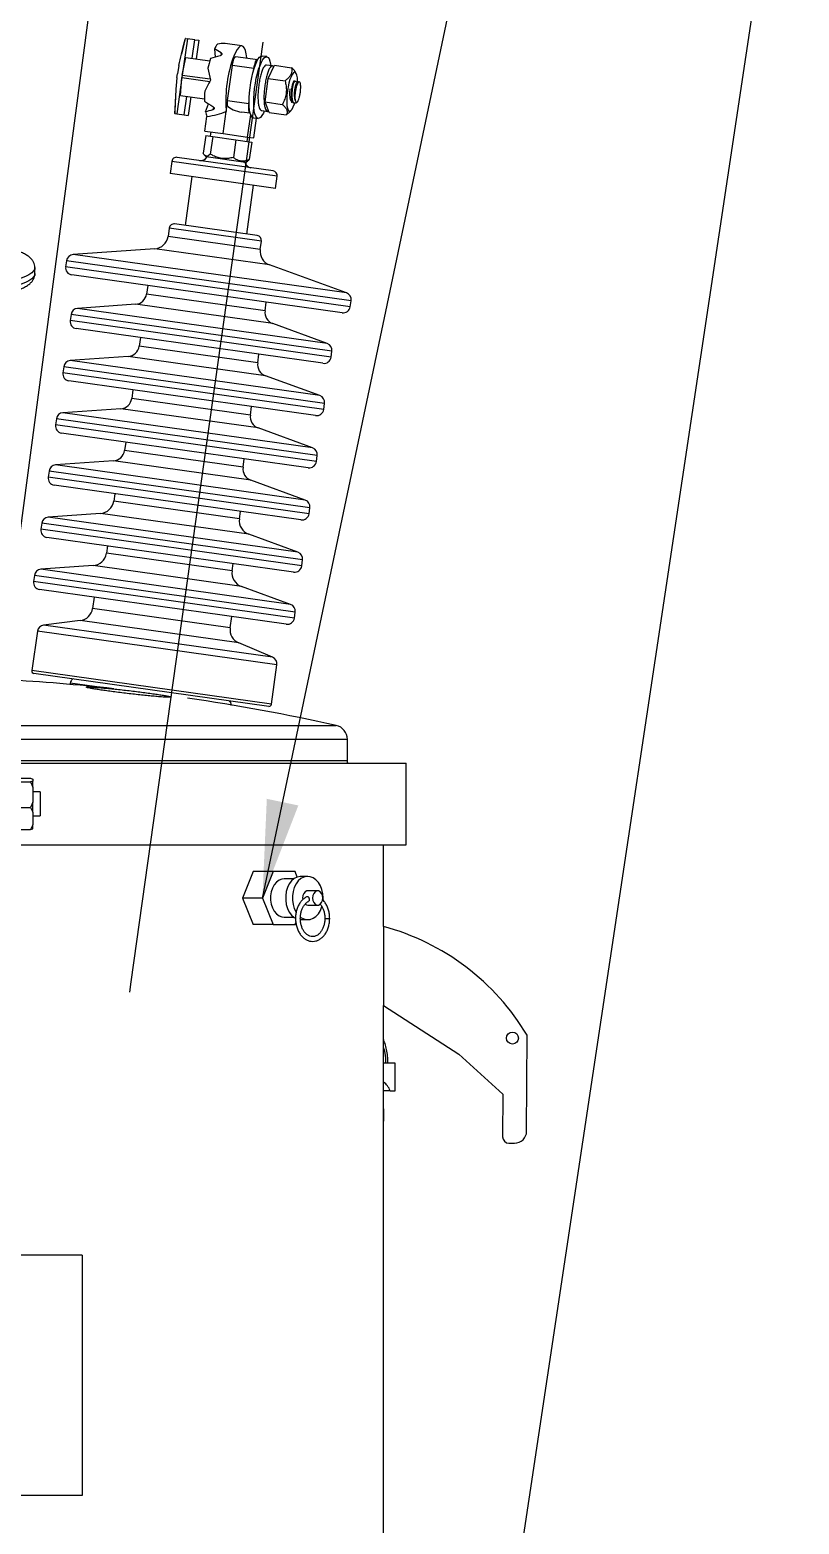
# Model space of a CAD drawing. Header units: millimetres. Extents: x 0 to 6631, y 0 to 4689.
# Drawn here: x 3607 to 3927, y 3313 to 3935 of the extents above; entities that cross this region are included whole.
import ezdxf

# ---------------------------------------------------------------- set-up
doc = ezdxf.new("R2010")
doc.units = ezdxf.units.MM
doc.header["$LTSCALE"] = 13
doc.linetypes.add('CENTERX2', pattern=[101.6, 63.5, -12.7, 12.7, -12.7])
for name, color, linetype in [('中心线', 1, 'CENTERX2'), ('几何体', 7, 'Continuous'), ('注释', 2, 'Continuous')]:
    doc.layers.add(name, color=color, linetype=linetype)
doc.styles.get("Standard").update_dxf_attribs({"font": 'gbenor.shx', "bigfont": 'gbcbig.shx'})
doc.dimstyles.new('SLDDIMSTYLE2', dxfattribs={"dimtxt": 0.18, "dimasz": 40.8, "dimexe": 0, "dimexo": 0.0625, "dimgap": 0, "dimtad": 0, "dimtih": 1, "dimtoh": 1, "dimdec": 0, "dimrnd": 1e-09, "dimzin": 0, "dimdsep": 46, "dimtxsty": 'Standard', "dimsah": 1, "dimcen": 0.09, "dimadec": 0, "dimazin": 0, "dimtfac": 40.8, "dimtdec": 0, "dimtofl": 0, "dimtmove": 0, "dimatfit": 3, "dimfxl": 1, "dimfrac": 2, "dimtolj": 1, "dimtzin": 0, "dimarcsym": 0})

msp = doc.modelspace()

# ---------------------------------------------------------------- linework, layer by layer
at = {"layer": '中心线'}
for p, q in [((3648.91, 3538.46), (3703.91, 3929.81)), ((3648.31, 3534.16), (3648.91, 3538.46))]:
    msp.add_line(p, q, dxfattribs=at)
at = {"layer": '几何体'}
for p, q in [((3671.33, 3931.32), (3669.81, 3924.76)), ((3672.3, 3931.18), (3670.17, 3916.05)), ((3671.5, 3931.29), (3671.33, 3931.32)), ((3671.5, 3931.29), (3672.3, 3931.18)), ((3675.38, 3930.75), (3672.3, 3931.18)), ((3674.29, 3923.02), (3675.38, 3930.75)), ((3675.38, 3930.75), (3677, 3930.52)), ((3677, 3930.52), (3675.92, 3922.79)), ((3683.51, 3927.01), (3683.86, 3923.55)), ((3694.95, 3928.2), (3687.99, 3929.18)), ((3670.17, 3916.05), (3671.66, 3923.39)), ((3671.66, 3923.39), (3681.61, 3921.99)), ((3686.43, 3924.42), (3686.35, 3925.27)), ((3692.53, 3923.81), (3701.42, 3922.56)), ((3701.42, 3922.56), (3701.64, 3922.53)), ((3705.34, 3923.71), (3703.42, 3923.98)), ((3667.93, 3915.1), (3667.57, 3911.59)), ((3670.02, 3915.02), (3667.9, 3899.89)), ((3667.93, 3915.1), (3668.14, 3916.55)), ((3668.76, 3920.02), (3668.14, 3916.55)), ((3669.44, 3907.55), (3670.02, 3915.02)), ((3670.17, 3916.05), (3670.02, 3915.02)), ((3670.02, 3915.02), (3681.62, 3913.39)), ((3670.17, 3916.05), (3681.77, 3914.42)), ((3688.98, 3905.5), (3691.01, 3919.98)), ((3699.9, 3918.73), (3691.01, 3919.98)), ((3699.77, 3917.83), (3699.9, 3918.73)), ((3704.71, 3904.84), (3705.86, 3914.66)), ((3707.67, 3919.88), (3705.18, 3920.23)), ((3705.86, 3914.66), (3708.61, 3920.1)), ((3705.86, 3914.66), (3712.96, 3913.66)), ((3708.61, 3920.1), (3715.71, 3919.1)), ((3717.61, 3916.75), (3717.34, 3917.23)), ((3717.21, 3913.53), (3716.94, 3913.57)), ((3667.28, 3906.75), (3666.94, 3900.02)), ((3669.44, 3907.55), (3679.38, 3906.15)), ((3670.98, 3899.45), (3672.07, 3907.18)), ((3673.69, 3906.95), (3672.61, 3899.23)), ((3679.83, 3900.8), (3681.11, 3904.04)), ((3683.03, 3901.7), (3683.35, 3902.49)), ((3688.49, 3900.92), (3688.83, 3903.34)), ((3688.98, 3905.5), (3697.86, 3904.25)), ((3697.86, 3904.25), (3697.99, 3905.15)), ((3704.71, 3904.84), (3711.82, 3903.84)), ((3706.32, 3900.46), (3704.71, 3904.84)), ((3716.62, 3904.38), (3716.9, 3904.34)), ((3667.1, 3900), (3666.94, 3900.02)), ((3667.1, 3900), (3667.9, 3899.89)), ((3667.9, 3899.89), (3670.98, 3899.45)), ((3670.98, 3899.45), (3672.61, 3899.23)), ((3679.59, 3892.74), (3680.45, 3898.85)), ((3687.19, 3891.67), (3688.49, 3900.92)), ((3698.27, 3900.15), (3694.99, 3900.61)), ((3697.36, 3890.24), (3698.67, 3899.55)), ((3698.27, 3900.15), (3698.49, 3900.12)), ((3699.8, 3898.23), (3701.72, 3897.96)), ((3699.94, 3889.88), (3701.09, 3898.05)), ((3703.26, 3901.24), (3705.75, 3900.89)), ((3706.32, 3900.46), (3713.42, 3899.46)), ((3714.75, 3900.58), (3715.44, 3901.27)), ((3679.91, 3890.85), (3678.88, 3883.53)), ((3679.59, 3892.74), (3687.19, 3891.67)), ((3679.91, 3890.85), (3682.87, 3890.43)), ((3682.06, 3892.39), (3681.81, 3890.58)), ((3682.87, 3890.43), (3681.84, 3883.11)), ((3682.87, 3890.43), (3692.47, 3889.08)), ((3687.19, 3891.67), (3697.36, 3890.24)), ((3697.22, 3888.42), (3697.47, 3890.23)), ((3697.36, 3890.24), (3699.94, 3889.88)), ((3692.47, 3889.08), (3691.45, 3881.76)), ((3692.47, 3889.08), (3699.11, 3888.15)), ((3699.11, 3888.15), (3698.08, 3880.83)), ((3665.8, 3880.07), (3665.09, 3875.03)), ((3709.71, 3873.9), (3665.8, 3880.07)), ((3708.01, 3876.16), (3668.05, 3881.77)), ((3679.42, 3882.72), (3680.15, 3881.93)), ((3696.42, 3879.64), (3680.15, 3881.93)), ((3696.42, 3879.64), (3697.34, 3880.2)), ((3709, 3868.86), (3665.09, 3875.03)), ((3674.2, 3873.75), (3671.34, 3853.42)), ((3709, 3868.86), (3709.71, 3873.9)), ((3697.03, 3849.81), (3699.88, 3870.14)), ((3664.71, 3852.33), (3664.22, 3848.83)), ((3703.1, 3846.94), (3664.71, 3852.33)), ((3701.4, 3849.19), (3666.97, 3854.03)), ((3702.61, 3843.44), (3664.22, 3848.83)), ((3702.61, 3843.44), (3703.1, 3846.94)), ((3658.71, 3843.7), (3624.69, 3841.32)), ((3738.54, 3825.32), (3624.69, 3841.32)), ((3706.49, 3836.98), (3658.71, 3843.7)), ((3608.8, 3833.38), (3608.8, 3835.87)), ((3621.94, 3838.75), (3621.58, 3836.24)), ((3740.12, 3819.58), (3621.58, 3836.24)), ((3740.48, 3822.09), (3621.94, 3838.75)), ((3738.54, 3825.32), (3706.49, 3836.98)), ((3736.74, 3817.04), (3624.13, 3832.86)), ((3655.74, 3828.42), (3655.24, 3824.86)), ((3704.63, 3817.91), (3655.24, 3824.86)), ((3704.63, 3817.91), (3705.13, 3821.48)), ((3740.12, 3819.58), (3740.48, 3822.09)), ((3623.82, 3816.32), (3623.47, 3813.82)), ((3732.48, 3801.05), (3623.82, 3816.32)), ((3650.65, 3820.57), (3626.58, 3818.89)), ((3730.54, 3804.28), (3626.58, 3818.89)), ((3707.87, 3812.53), (3650.65, 3820.57)), ((3732.13, 3798.54), (3623.47, 3813.82)), ((3728.75, 3796), (3626.02, 3810.44)), ((3730.54, 3804.28), (3707.87, 3812.53)), ((3652.69, 3806.69), (3652.19, 3803.12)), ((3701.58, 3796.18), (3652.19, 3803.12)), ((3647.6, 3798.84), (3623.52, 3797.16)), ((3727.49, 3782.55), (3623.52, 3797.16)), ((3704.81, 3790.8), (3647.6, 3798.84)), ((3701.58, 3796.18), (3702.08, 3799.75)), ((3732.13, 3798.54), (3732.48, 3801.05)), ((3620.77, 3794.59), (3620.42, 3792.08)), ((3729.08, 3776.81), (3620.42, 3792.08)), ((3729.43, 3779.32), (3620.77, 3794.59)), ((3727.49, 3782.55), (3704.81, 3790.8)), ((3725.7, 3774.26), (3622.96, 3788.7)), ((3649.63, 3784.95), (3649.13, 3781.39)), ((3698.52, 3774.45), (3649.13, 3781.39)), ((3698.52, 3774.45), (3699.03, 3778.01)), ((3729.08, 3776.81), (3729.43, 3779.32)), ((3617.71, 3772.86), (3617.36, 3770.35)), ((3726.37, 3757.59), (3617.71, 3772.86)), ((3644.54, 3777.11), (3620.47, 3775.43)), ((3724.43, 3760.82), (3620.47, 3775.43)), ((3701.76, 3769.07), (3644.54, 3777.11)), ((3726.02, 3755.08), (3617.36, 3770.35)), ((3722.64, 3752.53), (3619.91, 3766.97)), ((3724.43, 3760.82), (3701.76, 3769.07)), ((3646.58, 3763.22), (3646.08, 3759.66)), ((3695.47, 3752.72), (3646.08, 3759.66)), ((3641.49, 3755.38), (3617.41, 3753.69)), ((3721.38, 3739.08), (3617.41, 3753.69)), ((3698.7, 3747.34), (3641.49, 3755.38)), ((3695.47, 3752.72), (3695.97, 3756.28)), ((3726.02, 3755.08), (3726.37, 3757.59)), ((3614.66, 3751.13), (3614.31, 3748.62)), ((3722.97, 3733.35), (3614.31, 3748.62)), ((3723.32, 3735.85), (3614.66, 3751.13)), ((3721.38, 3739.08), (3698.7, 3747.34)), ((3719.59, 3730.8), (3616.85, 3745.24)), ((3642.04, 3741.7), (3641.61, 3738.62)), ((3693.97, 3731.26), (3641.61, 3738.62)), ((3693.97, 3731.26), (3694.4, 3734.34)), ((3722.97, 3733.35), (3723.32, 3735.85)), ((3611.6, 3729.39), (3611.25, 3726.89)), ((3720.27, 3714.12), (3611.6, 3729.39)), ((3636.1, 3733.48), (3614.36, 3731.96)), ((3718.33, 3717.35), (3614.36, 3731.96)), ((3697.85, 3724.8), (3636.1, 3733.48)), ((3719.91, 3711.61), (3611.25, 3726.89)), ((3716.53, 3709.07), (3613.8, 3723.51)), ((3718.33, 3717.35), (3697.85, 3724.8)), ((3638.99, 3719.97), (3638.56, 3716.89)), ((3690.91, 3709.53), (3638.56, 3716.89)), ((3633.05, 3711.75), (3611.31, 3710.23)), ((3715.27, 3695.62), (3611.31, 3710.23)), ((3694.79, 3703.07), (3633.05, 3711.75)), ((3690.91, 3709.53), (3691.34, 3712.61)), ((3719.91, 3711.61), (3720.27, 3714.12)), ((3608.55, 3707.66), (3608.2, 3705.15)), ((3716.86, 3689.88), (3608.2, 3705.15)), ((3717.21, 3692.39), (3608.55, 3707.66)), ((3715.27, 3695.62), (3694.79, 3703.07)), ((3713.48, 3687.34), (3610.75, 3701.77)), ((3633.47, 3698.58), (3632.82, 3693.96)), ((3690.11, 3685.9), (3632.82, 3693.96)), ((3690.11, 3685.9), (3690.76, 3690.53)), ((3716.86, 3689.88), (3717.21, 3692.39)), ((3609.82, 3684.43), (3607.51, 3668.02)), ((3709.59, 3670.41), (3609.82, 3684.43)), ((3627.62, 3688.85), (3612.42, 3686.98)), ((3707.8, 3673.58), (3612.42, 3686.98)), ((3693.7, 3679.56), (3627.62, 3688.85)), ((3707.8, 3673.58), (3693.7, 3679.56)), ((3707.28, 3654), (3607.51, 3668.02)), ((3706.16, 3653.15), (3608.36, 3666.89)), ((3707.28, 3654), (3709.59, 3670.41)), ((3623.5, 3662.87), (3623.4, 3662.13)), ((3636.67, 3661.02), (3623.5, 3662.87)), ((3489.52, 3645.23), (3734.24, 3645.23)), ((3738.95, 3639.37), (3490.88, 3639.37)), ((3738.95, 3630.53), (3738.95, 3639.37)), ((3492.36, 3630.53), (3738.95, 3630.53)), ((3598.95, 3629.53), (3763.45, 3629.53)), ((3763.45, 3595.53), (3763.45, 3629.53)), ((3600.95, 3623.2), (3606.95, 3623.2)), ((3600.95, 3621.68), (3606.95, 3621.68)), ((3606.95, 3623.2), (3607.95, 3622.88)), ((3607.95, 3622), (3606.95, 3621.68)), ((3606.95, 3621.68), (3607.95, 3619.44)), ((3607.95, 3622.88), (3607.95, 3622)), ((3607.95, 3619.44), (3607.95, 3622)), ((3607.95, 3619.44), (3607.95, 3613.25)), ((3610.95, 3617.53), (3607.95, 3617.53)), ((3610.95, 3617.53), (3610.95, 3607.53)), ((3600.95, 3611.01), (3606.95, 3611.01)), ((3607.95, 3613.25), (3606.95, 3611.01)), ((3606.95, 3611.01), (3607.95, 3609.09)), ((3607.95, 3609.09), (3607.95, 3613.25)), ((3607.95, 3603.77), (3606.95, 3601.85)), ((3607.95, 3609.09), (3607.95, 3603.77)), ((3607.95, 3607.53), (3610.95, 3607.53)), ((3607.95, 3602.17), (3607.95, 3603.77)), ((3600.95, 3601.85), (3606.95, 3601.85)), ((3606.95, 3601.85), (3607.95, 3602.17)), ((3598.95, 3595.53), (3763.45, 3595.53)), ((3753.95, 3561.46), (3753.95, 3595.53)), ((3699.73, 3584.33), (3695.2, 3573.33)), ((3708.07, 3584.33), (3699.73, 3584.33)), ((3708.07, 3584.33), (3703.54, 3573.33)), ((3717.12, 3584.33), (3708.07, 3584.33)), ((3718.06, 3582.06), (3717.12, 3584.33)), ((3716.66, 3581.33), (3712.6, 3581.33)), ((3722.41, 3582.33), (3719.6, 3582.33)), ((3703.54, 3573.33), (3695.2, 3573.33)), ((3695.2, 3573.33), (3699.73, 3562.33)), ((3703.54, 3573.33), (3708.07, 3562.33)), ((3726.54, 3576.33), (3722.41, 3576.33)), ((3728.79, 3572.42), (3728.83, 3573.33)), ((3722.41, 3570.33), (3726.54, 3570.33)), ((3708.07, 3562.33), (3699.73, 3562.33)), ((3708.07, 3562.33), (3717.12, 3562.33)), ((3712.6, 3565.33), (3716.66, 3565.33)), ((3717.12, 3562.33), (3717.46, 3563.14)), ((3719.6, 3564.33), (3722.41, 3564.33)), ((3729.55, 3564.83), (3731.25, 3564.83)), ((3731.25, 3564.83), (3731.55, 3564.83)), ((3753.95, 3561.46), (3753.95, 3528.51)), ((3753.95, 2610.03), (3753.95, 3528.51)), ((3753.95, 3528.51), (3785.38, 3508.36)), ((3813.57, 3476.2), (3813.75, 3516.2)), ((3758.87, 3504.53), (3753.95, 3504.53)), ((3758.87, 3493.03), (3758.87, 3504.53)), ((3785.38, 3508.36), (3803.64, 3491.66)), ((3756.68, 3493.03), (3753.95, 3493.03)), ((3756.68, 3493.03), (3758.87, 3493.03)), ((3803.64, 3491.66), (3803.56, 3473.9)), ((3753.96, 3485.2), (3753.95, 3485.24)), ((3753.96, 3480.9), (3753.96, 3485.2)), ((3753.96, 3485.2), (3754.11, 3485.2)), ((3754.11, 3480.9), (3754.11, 3485.2)), ((3753.95, 3480.77), (3753.96, 3480.9)), ((3754.11, 3480.9), (3753.96, 3480.9)), ((3806.21, 3471.23), (3808.55, 3471.22)), ((3628.4, 3424.53), (3598.45, 3424.53)), ((3628.4, 3424.53), (3628.4, 3324.53)), ((3628.4, 3324.53), (3598.45, 3324.53))]:
    msp.add_line(p, q, dxfattribs=at)
at = {"layer": '几何体', "flags": 128}
for points in [[(3697.03, 3923.17), (3696.79, 3924.85), (3696.46, 3926.23), (3696.03, 3927.26), (3695.53, 3927.92), (3694.95, 3928.2), (3694.32, 3928.09), (3693.65, 3927.59), (3692.95, 3926.72), (3692.26, 3925.49), (3691.57, 3923.94)], [(3691.01, 3919.98), (3691.14, 3920.75), (3691.3, 3921.49), (3691.48, 3922.16), (3691.69, 3922.74), (3691.9, 3923.21), (3692.12, 3923.56), (3692.33, 3923.76), (3692.53, 3923.81)], [(3699.8, 3898.23), (3699.73, 3898.25), (3699.24, 3898.54), (3698.82, 3899.18), (3698.48, 3900.15), (3698.22, 3901.41), (3698.06, 3902.94), (3697.99, 3904.69), (3698.02, 3906.62), (3698.15, 3908.67), (3698.37, 3910.78), (3698.68, 3912.9), (3699.07, 3914.98), (3699.53, 3916.95), (3700.05, 3918.76), (3700.61, 3920.36), (3701.19, 3921.71), (3701.79, 3922.77), (3702.38, 3923.51), (3702.95, 3923.91), (3703.42, 3923.98)], [(3701.42, 3922.56), (3701.22, 3922.51), (3701.01, 3922.31), (3700.79, 3921.97), (3700.57, 3921.49), (3700.37, 3920.91), (3700.18, 3920.24), (3700.02, 3919.5), (3699.9, 3918.73)], [(3704.33, 3901.09), (3703.94, 3900.23), (3703.34, 3899.17), (3702.75, 3898.43), (3702.18, 3898.03), (3701.65, 3897.98), (3701.16, 3898.27), (3700.74, 3898.91), (3700.4, 3899.88), (3700.14, 3901.14), (3699.98, 3902.67), (3699.91, 3904.42), (3699.94, 3906.35), (3700.07, 3908.4), (3700.29, 3910.51), (3700.6, 3912.63), (3700.99, 3914.71), (3701.45, 3916.68), (3701.97, 3918.49), (3702.53, 3920.09), (3703.11, 3921.44), (3703.71, 3922.5), (3704.3, 3923.24), (3704.87, 3923.64), (3705.41, 3923.7)], [(3705.41, 3923.7), (3705.89, 3923.4), (3706.31, 3922.76), (3706.65, 3921.79), (3706.91, 3920.53), (3706.99, 3919.98)], [(3718.2, 3913.06), (3718.19, 3913.6), (3718.1, 3914.91), (3717.91, 3915.96), (3717.63, 3916.72), (3717.27, 3917.14), (3716.86, 3917.22), (3716.41, 3916.93), (3715.93, 3916.3), (3715.46, 3915.36), (3715, 3914.15), (3714.59, 3912.71), (3714.23, 3911.12), (3713.95, 3909.43), (3713.75, 3907.74), (3713.65, 3906.1), (3713.64, 3904.59), (3713.74, 3903.28), (3713.93, 3902.22), (3714.21, 3901.47), (3714.56, 3901.05), (3714.97, 3900.97), (3715.43, 3901.26), (3715.9, 3901.88), (3716.38, 3902.83), (3716.83, 3904.04), (3716.95, 3904.41)], [(3719.48, 3911.43), (3719.45, 3911.83), (3719.41, 3912.19), (3719.35, 3912.5), (3719.28, 3912.77), (3719.19, 3912.99), (3719.09, 3913.15), (3718.98, 3913.25), (3718.86, 3913.3)], [(3697.86, 3904.25), (3697.77, 3903.47), (3697.72, 3902.72), (3697.71, 3902.02), (3697.75, 3901.41), (3697.83, 3900.89), (3697.94, 3900.5), (3698.09, 3900.25), (3698.27, 3900.15)], [(3608.8, 3835.84), (3608.69, 3835.25), (3608.24, 3834.46), (3607.45, 3833.68), (3606.31, 3832.91), (3604.83, 3832.15), (3603.03, 3831.42), (3600.91, 3830.71), (3598.48, 3830.04), (3595.76, 3829.4), (3592.77, 3828.79), (3589.52, 3828.23), (3586.03, 3827.71), (3582.33, 3827.25), (3578.43, 3826.83), (3574.36, 3826.46), (3570.13, 3826.15), (3565.79, 3825.9), (3561.34, 3825.7), (3556.82, 3825.57), (3552.26, 3825.49), (3547.67, 3825.48), (3543.09, 3825.53), (3538.55, 3825.64)], [(3608.8, 3833.38), (3608.69, 3832.76), (3608.24, 3831.97), (3607.45, 3831.18), (3606.31, 3830.41), (3604.83, 3829.66), (3603.03, 3828.93), (3600.91, 3828.22), (3598.48, 3827.54), (3595.76, 3826.9), (3592.77, 3826.3), (3589.52, 3825.74), (3586.03, 3825.22), (3582.33, 3824.75), (3578.43, 3824.33), (3574.36, 3823.97), (3570.13, 3823.66), (3565.79, 3823.41), (3561.34, 3823.21), (3556.82, 3823.08), (3552.26, 3823), (3547.67, 3822.99), (3543.09, 3823.03), (3538.55, 3823.14)], [(3739.12, 3629.53), (3739, 3629.94), (3738.95, 3630.53)], [(3712.6, 3581.33), (3711.67, 3581.22), (3710.48, 3580.76), (3709.39, 3579.95), (3708.45, 3578.83), (3707.71, 3577.45), (3707.19, 3575.88), (3706.92, 3574.19), (3706.92, 3572.46), (3707.19, 3570.77), (3707.71, 3569.2), (3708.45, 3567.82), (3709.39, 3566.7), (3710.48, 3565.89), (3711.67, 3565.43), (3712.6, 3565.33)], [(3719.6, 3582.33), (3719.28, 3582.31), (3718, 3582.04), (3716.78, 3581.41), (3715.68, 3580.44), (3714.73, 3579.19), (3713.99, 3577.69), (3713.48, 3576.02), (3713.22, 3574.24), (3713.22, 3572.41), (3713.48, 3570.63), (3713.99, 3568.96), (3714.73, 3567.46), (3715.68, 3566.21), (3716.78, 3565.24), (3717.35, 3564.9)], [(3728.83, 3573.33), (3728.7, 3575.14), (3728.31, 3576.87), (3727.68, 3578.47), (3726.83, 3579.85), (3725.8, 3580.96), (3724.64, 3581.76), (3723.38, 3582.22), (3722.08, 3582.31), (3720.8, 3582.04), (3719.58, 3581.41), (3718.48, 3580.44), (3717.54, 3579.19), (3716.8, 3577.69), (3716.28, 3576.02), (3716.02, 3574.24), (3716.02, 3572.41), (3716.28, 3570.63), (3716.8, 3568.96), (3717.54, 3567.46), (3717.55, 3567.45)], [(3722.41, 3576.33), (3722.04, 3576.28), (3721.34, 3575.92), (3720.77, 3575.25), (3720.4, 3574.35), (3720.27, 3573.33), (3720.32, 3572.65)], [(3728.68, 3573.33), (3728.55, 3574.35), (3728.18, 3575.25), (3727.61, 3575.92), (3726.91, 3576.28), (3726.16, 3576.28), (3725.47, 3575.92), (3724.9, 3575.25), (3724.53, 3574.35), (3724.4, 3573.33), (3724.53, 3572.3), (3724.9, 3571.4), (3725.47, 3570.73), (3726.16, 3570.37), (3726.91, 3570.37), (3727.61, 3570.73), (3728.18, 3571.4), (3728.55, 3572.3), (3728.68, 3573.33)], [(3719.32, 3565.44), (3719.58, 3565.24), (3720.8, 3564.61), (3722.08, 3564.34), (3723.38, 3564.43), (3724.64, 3564.89), (3725.8, 3565.69), (3726.83, 3566.8), (3727.68, 3568.18), (3728.3, 3569.75)]]:
    msp.add_lwpolyline(points, dxfattribs=at)
at = {"layer": '几何体'}
msp.add_circle((3807.67, 3515.01), 2.5, dxfattribs=at)
for centre, radius, start, end in [((3690.29, 3923.7), 7.54, 136.6303, 153.94862), ((3728.32, 3908.58), 48.6, 162.78957, 167.76722), ((3742.74, 3905.32), 54.45, 160.00832, 183.99168), ((3727.98, 3906.17), 48.6, 176.23278, 181.21043), ((3703.12, 3903.44), 14.29, 171.73793, 180.42616), ((3687.89, 3902.3), 8.2, 190.51273, 204.87483), ((3711.81, 3903.86), 23.5, 185.66763, 187.17574), ((3667.77, 3879.8), 2, 82, 172), ((3677.78, 3883.43), 2.99, 262, 329.31104), ((3699.11, 3880.43), 2.99, 194.68896, 262), ((3707.73, 3874.18), 2, 352, 82), ((3666.69, 3852.05), 2, 82, 172), ((3658.3, 3849.67), 5.99, 274, 352), ((3701.13, 3847.21), 2, 352, 82), ((3624.9, 3838.33), 2.99, 94, 172), ((3708.54, 3842.61), 5.99, 172, 250), ((3624.55, 3835.83), 2.99, 172, 262), ((3650.3, 3825.55), 4.99, 274, 352), ((3737.51, 3822.51), 2.99, 352, 70), ((3626.79, 3815.91), 2.99, 94, 172), ((3709.57, 3817.22), 4.99, 172, 250), ((3737.16, 3820), 2.99, 262, 352), ((3626.43, 3813.4), 2.99, 172, 262), ((3647.25, 3803.82), 4.99, 274, 352), ((3729.52, 3801.47), 2.99, 352, 70), ((3623.73, 3794.17), 2.99, 94, 172), ((3706.52, 3795.49), 4.99, 172, 250), ((3729.17, 3798.96), 2.99, 262, 352), ((3623.38, 3791.67), 2.99, 172, 262), ((3644.19, 3782.09), 4.99, 274, 352), ((3726.47, 3779.74), 2.99, 352, 70), ((3620.68, 3772.44), 2.99, 94, 172), ((3703.46, 3773.76), 4.99, 172, 250), ((3726.11, 3777.23), 2.99, 262, 352), ((3620.32, 3769.93), 2.99, 172, 262), ((3641.14, 3760.35), 4.99, 274, 352), ((3723.41, 3758), 2.99, 352, 70), ((3617.62, 3750.71), 2.99, 94, 172), ((3700.41, 3752.02), 4.99, 172, 250), ((3723.06, 3755.5), 2.99, 262, 352), ((3617.27, 3748.2), 2.99, 172, 262), ((3635.68, 3739.45), 5.99, 274, 352), ((3720.36, 3736.27), 2.99, 352, 70), ((3614.57, 3728.98), 2.99, 94, 172), ((3699.89, 3730.43), 5.99, 172, 250), ((3720, 3733.76), 2.99, 262, 352), ((3614.22, 3726.47), 2.99, 172, 262), ((3632.63, 3717.72), 5.99, 274, 352), ((3717.3, 3714.54), 2.99, 352, 70), ((3611.51, 3707.24), 2.99, 94, 172), ((3696.84, 3708.7), 5.99, 172, 250), ((3716.95, 3712.03), 2.99, 262, 352), ((3611.16, 3704.74), 2.99, 172, 262), ((3626.89, 3694.79), 5.99, 277, 352), ((3714.25, 3692.81), 2.99, 352, 70), ((3612.78, 3684.01), 2.99, 97, 172), ((3696.04, 3685.07), 5.99, 172, 247), ((3713.9, 3690.3), 2.99, 262, 352), ((3706.63, 3670.82), 2.99, 352, 67), ((3608.5, 3667.88), 0.998, 172, 262), ((3548.95, 2809.53), 856, 83.78638, 86.80702), ((3548.95, 2809.53), 856, 77.49818, 81.71057), ((3706.3, 3654.14), 0.998, 262, 352), ((3732.95, 3639.37), 6, 0, 77.49818), ((3722.45, 3572.07), 1.74, 229.68341, 268.56982), ((3727.9, 3464.92), 100, 30.85373, 74.90236), ((3750.31, 3491.14), 6.65, 16.48289, 56.81311), ((3753.61, 3485.2), 0.5, 0, 47.37101), ((3806.22, 3473.89), 2.66, 179.74794, 269.74794), ((3808.57, 3476.22), 5, 269.74794, 359.74794)]:
    msp.add_arc(centre, radius, start, end, dxfattribs=at)
for centre, major_axis, ratio, start_param, end_param in [((3688.64, 3912.93), (20.62, -17.3), 0.317882, 1.939112, 2.074109), ((3685.76, 3913.33), (2.23, 15.84), 0.647644, 0, 0.304693), ((3688.64, 3912.93), (29.79, 7.91), 0.373634, 1.564137, 1.699135), ((3685.76, 3913.33), (-4.5, 16.73), 0.207779, 1.17789, 1.482583), ((3685.76, 3913.33), (8.94, 14.84), 0.207779, 1.65901, 1.963703), ((3688.64, 3912.93), (26.46, -15.81), 0.373634, 4.58405, 4.719048), ((3688.64, 3912.93), (24.59, 10.94), 0.317882, 4.209076, 4.344073), ((3695.54, 3904.57), (7.62, -1.07), 0.519905, 3.711747, 4.712389), ((3674.95, 3914.85), (22.76, -3.2), 0.696191, 5.0527, 5.443317)]:
    msp.add_ellipse(centre, major_axis=major_axis, ratio=ratio, start_param=start_param, end_param=end_param, dxfattribs=at)
for points, knots in [([(3668.76, 3920.02), (3669.1, 3921.61), (3669.8, 3924.78), (3670.7, 3928.56), (3671.32, 3930.68), (3671.5, 3931.29)], [0, 0, 0, 0, 0.415167, 0.831259, 1, 1, 1, 1]), ([(3686.35, 3925.27), (3686.42, 3925.22), (3686.55, 3925.11), (3686.63, 3924.89), (3686.6, 3924.65), (3686.46, 3924.43), (3686.22, 3924.23), (3686, 3924.15), (3685.89, 3924.11)], [0, 0, 0, 0, 0.163826, 0.327654, 0.491393, 0.654851, 0.818278, 1, 1, 1, 1]), ([(3705.17, 3920.16), (3705.05, 3920.18), (3704.76, 3920.23), (3704.22, 3919.61), (3703.6, 3918.41), (3702.99, 3916.69), (3702.46, 3914.59), (3702.05, 3912.24), (3701.76, 3909.79), (3701.65, 3907.4), (3701.7, 3905.22), (3701.93, 3903.41), (3702.33, 3902.09), (3702.79, 3901.36), (3703.14, 3901.33), (3703.27, 3901.32)], [0, 0, 0, 0, 0.052587, 0.133798, 0.216364, 0.297575, 0.378786, 0.461352, 0.542562, 0.623773, 0.706339, 0.78755, 0.868761, 0.951326, 1, 1, 1, 1]), ([(3708.22, 3919.33), (3708.1, 3919.52), (3707.85, 3919.96), (3707.32, 3919.89), (3706.72, 3919.28), (3706.09, 3918.06), (3705.49, 3916.34), (3704.96, 3914.24), (3704.54, 3911.89), (3704.26, 3909.43), (3704.14, 3907.05), (3704.2, 3904.87), (3704.43, 3903.06), (3704.82, 3901.72), (3705.37, 3900.99), (3705.82, 3900.76), (3706.09, 3900.95), (3706.13, 3900.98)], [0, 0, 0, 0, 0.058966, 0.130114, 0.201263, 0.273599, 0.344748, 0.415897, 0.488233, 0.559382, 0.63053, 0.702866, 0.774015, 0.845164, 0.9175, 0.988649, 1, 1, 1, 1]), ([(3715.71, 3919.1), (3715.75, 3918.84), (3715.85, 3918.19), (3715.77, 3917.11), (3715.3, 3915.95), (3714.44, 3914.88), (3713.6, 3914.14), (3713.07, 3913.75), (3712.96, 3913.66)], [0, 0, 0, 0, 0.1368275, 0.3427285, 0.5551969, 0.7474242, 0.9446613, 1, 1, 1, 1]), ([(3717.32, 3917.22), (3717.29, 3917.29), (3717.12, 3917.7), (3716.52, 3918.34), (3715.93, 3918.9), (3715.71, 3919.1)], [0, 0, 0, 0, 0.120549, 0.672649, 1, 1, 1, 1]), ([(3667.57, 3911.59), (3667.47, 3909.97), (3667.27, 3906.73), (3667.09, 3902.84), (3667.1, 3900.64), (3667.1, 3900)], [0, 0, 0, 0, 0.4151672, 0.8312595, 1, 1, 1, 1]), ([(3712.96, 3913.66), (3713.13, 3912.95), (3713.46, 3911.52), (3713.56, 3909.31), (3713.22, 3907.1), (3712.57, 3905.29), (3712.02, 3904.23), (3711.82, 3903.84)], [0, 0, 0, 0, 0.213245, 0.431498, 0.645486, 0.868042, 1, 1, 1, 1]), ([(3715.54, 3905.22), (3715.44, 3905.39), (3715.29, 3905.66), (3715.09, 3906.47), (3714.97, 3907.6), (3714.98, 3909.1), (3715.1, 3909.99), (3715.15, 3910.37)], [0, 0, 0, 0, 0.191409, 0.303917, 0.558901, 0.812158, 1, 1, 1, 1]), ([(3716.62, 3904.38), (3716.45, 3904.47), (3716.1, 3904.66), (3715.76, 3905.77), (3715.6, 3907.32), (3715.65, 3909.13), (3715.87, 3910.92), (3716.2, 3912.4), (3716.6, 3913.41), (3716.82, 3913.52), (3716.94, 3913.57)], [0, 0, 0, 0, 0.125194, 0.249691, 0.375269, 0.5, 0.624731, 0.750309, 0.874806, 1, 1, 1, 1]), ([(3717.16, 3904.45), (3717.07, 3904.4), (3716.78, 3904.23), (3716.38, 3904.68), (3716.04, 3905.72), (3715.88, 3907.29), (3715.93, 3909.09), (3716.14, 3910.87), (3716.48, 3912.38), (3716.86, 3913.3), (3717.14, 3913.66), (3717.23, 3913.51), (3717.24, 3913.49)], [0, 0, 0, 0, 0.051207, 0.168524, 0.285188, 0.402866, 0.519749, 0.636632, 0.75431, 0.870974, 0.988291, 1, 1, 1, 1]), ([(3716.84, 3913.56), (3716.71, 3913.5), (3716.56, 3913.43), (3716.41, 3913.37), (3716.4, 3913.36)], [0, 0, 0, 0, 0.932285, 1, 1, 1, 1]), ([(3717.19, 3905.53), (3717.15, 3905.68), (3717.01, 3906.18), (3716.89, 3907.34), (3716.91, 3908.95), (3717.1, 3910.56), (3717.38, 3911.88), (3717.7, 3912.73), (3717.86, 3912.82), (3717.94, 3912.86)], [0, 0, 0, 0, 0.071759, 0.234391, 0.395923, 0.557454, 0.720086, 0.881314, 1, 1, 1, 1]), ([(3718.86, 3913.3), (3718.73, 3913.25), (3718.46, 3913.14), (3718.03, 3912.37), (3717.63, 3911.23), (3717.31, 3909.84), (3717.11, 3908.36), (3717.03, 3906.98), (3717.08, 3906.05), (3717.16, 3905.65), (3717.19, 3905.53)], [0, 0, 0, 0, 0.138629, 0.277262, 0.415489, 0.550448, 0.684398, 0.815699, 0.945367, 1, 1, 1, 1]), ([(3717.19, 3905.53), (3717.25, 3905.27), (3717.37, 3904.76), (3717.69, 3904.53), (3718.06, 3904.74), (3718.47, 3905.41), (3718.85, 3906.47), (3719.18, 3907.82), (3719.41, 3909.3), (3719.5, 3910.55), (3719.49, 3911.2), (3719.48, 3911.43)], [0, 0, 0, 0, 0.11326, 0.226515, 0.340225, 0.456377, 0.573307, 0.692355, 0.81251, 0.934453, 1, 1, 1, 1]), ([(3718.01, 3912.95), (3717.89, 3913.04), (3717.63, 3913.23), (3717.38, 3913.42), (3717.25, 3913.52)], [0, 0, 0, 0, 0.478737, 1, 1, 1, 1]), ([(3718.77, 3913.29), (3718.63, 3913.23), (3718.35, 3913.1), (3718.08, 3912.98), (3717.94, 3912.92)], [0, 0, 0, 0, 0.5000074, 1, 1, 1, 1]), ([(3682.91, 3902.94), (3683, 3902.87), (3683.18, 3902.75), (3683.36, 3902.5), (3683.45, 3902.25), (3683.42, 3902.01), (3683.29, 3901.81), (3683.12, 3901.73), (3683.03, 3901.7)], [0, 0, 0, 0, 0.163826, 0.327654, 0.491393, 0.654851, 0.818278, 1, 1, 1, 1]), ([(3711.82, 3903.84), (3712.17, 3903.5), (3712.89, 3902.83), (3713.6, 3901.81), (3713.88, 3900.84), (3713.75, 3900.06), (3713.51, 3899.63), (3713.42, 3899.46)], [0, 0, 0, 0, 0.213245, 0.431498, 0.645486, 0.868042, 1, 1, 1, 1]), ([(3715.49, 3904.74), (3715.56, 3904.76), (3715.7, 3904.82), (3715.85, 3904.87), (3715.92, 3904.9)], [0, 0, 0, 0, 0.459257, 1, 1, 1, 1]), ([(3715.54, 3905.22), (3715.65, 3905.13), (3715.88, 3904.94), (3716.1, 3904.76), (3716.21, 3904.66)], [0, 0, 0, 0, 0.499999, 1, 1, 1, 1]), ([(3717.15, 3904.37), (3717.3, 3904.43), (3717.53, 3904.52), (3717.76, 3904.6), (3717.84, 3904.63)], [0, 0, 0, 0, 0.668501, 1, 1, 1, 1]), ([(3713.42, 3899.46), (3713.54, 3899.55), (3714.03, 3899.91), (3714.44, 3900.31), (3714.76, 3900.61)], [0, 0, 0, 0, 0.237442, 1, 1, 1, 1]), ([(3681.84, 3883.11), (3681.6, 3882.89), (3681.12, 3882.43), (3680.42, 3882.16), (3679.76, 3882.34), (3679.26, 3882.87), (3678.98, 3883.35), (3678.88, 3883.53)], [0, 0, 0, 0, 0.213245, 0.431498, 0.645486, 0.868042, 1, 1, 1, 1]), ([(3691.45, 3881.76), (3690.75, 3881.6), (3689.35, 3881.28), (3687.18, 3881.21), (3685.02, 3881.6), (3683.26, 3882.31), (3682.23, 3882.89), (3681.84, 3883.11)], [0, 0, 0, 0, 0.213245, 0.431498, 0.645486, 0.868042, 1, 1, 1, 1]), ([(3698.08, 3880.83), (3697.77, 3880.7), (3696.98, 3880.39), (3695.68, 3880.12), (3694.27, 3880.21), (3692.95, 3880.7), (3692.04, 3881.28), (3691.55, 3881.67), (3691.45, 3881.76)], [0, 0, 0, 0, 0.136827, 0.342729, 0.555197, 0.747424, 0.944661, 1, 1, 1, 1]), ([(3697.32, 3880.23), (3697.42, 3880.29), (3697.68, 3880.41), (3697.94, 3880.68), (3698.08, 3880.83)], [0, 0, 0, 0, 0.427366, 1, 1, 1, 1]), ([(3608.79, 3835.8), (3608.8, 3835.81), (3608.85, 3836.22), (3608.68, 3837.05), (3608.27, 3838.16), (3607.61, 3839.15), (3606.73, 3840.06), (3605.56, 3840.94), (3604.03, 3841.81), (3602.14, 3842.64), (3599.93, 3843.42), (3598.04, 3843.99), (3596.81, 3844.29), (3596.47, 3844.37)], [0, 0, 0, 0, 0.0016029, 0.0803592, 0.1582517, 0.2396653, 0.3304964, 0.4371265, 0.5623997, 0.6964794, 0.8267997, 0.9534528, 1, 1, 1, 1]), ([(3538.98, 3820.66), (3539.72, 3820.64), (3541.87, 3820.58), (3545.46, 3820.52), (3549.73, 3820.5), (3554.01, 3820.54), (3558.26, 3820.63), (3562.45, 3820.78), (3566.58, 3820.98), (3570.61, 3821.24), (3574.53, 3821.55), (3578.31, 3821.9), (3581.94, 3822.31), (3585.39, 3822.76), (3588.65, 3823.26), (3591.72, 3823.81), (3594.56, 3824.4), (3597.18, 3825.03), (3599.56, 3825.71), (3601.71, 3826.45), (3603.63, 3827.25), (3605.27, 3828.12), (3606.57, 3829.05), (3607.55, 3830.02), (3608.24, 3831.05), (3608.7, 3832.14), (3608.76, 3832.93), (3608.79, 3833.31)], [0, 0, 0, 0, 0.022247, 0.064544, 0.10684, 0.149135, 0.191433, 0.233739, 0.27606, 0.318403, 0.360776, 0.403191, 0.445662, 0.488205, 0.530845, 0.573616, 0.616568, 0.659772, 0.703344, 0.747463, 0.792423, 0.838682, 0.881396, 0.91655, 0.946677, 0.974159, 1, 1, 1, 1]), ([(3624.66, 3664.6), (3624.51, 3664.5), (3624.2, 3664.29), (3623.73, 3663.73), (3623.59, 3663.21), (3623.5, 3662.87)], [0, 0, 0, 0, 0.2495043, 0.5172089, 1, 1, 1, 1]), ([(3662.16, 3657.04), (3662.72, 3657), (3663.82, 3656.93), (3664.92, 3656.9), (3665.56, 3656.94), (3665.7, 3657.03), (3665.31, 3657.18), (3664.45, 3657.38), (3663.1, 3657.63), (3661.32, 3657.93), (3659.16, 3658.25), (3656.68, 3658.6), (3653.95, 3658.96), (3651.05, 3659.33), (3648.05, 3659.69), (3645.05, 3660.03), (3642.13, 3660.34), (3639.37, 3660.62), (3636.85, 3660.85), (3634.64, 3661.04), (3632.81, 3661.17), (3631.39, 3661.24), (3630.46, 3661.24), (3630, 3661.19), (3630.07, 3661.08), (3630.63, 3660.91), (3631.69, 3660.68), (3633.2, 3660.41), (3635.13, 3660.11), (3637.41, 3659.77), (3640, 3659.42), (3642.8, 3659.05), (3645.75, 3658.69), (3648.76, 3658.34), (3651.73, 3658), (3654.61, 3657.7), (3657.28, 3657.44), (3659.92, 3657.2), (3661.36, 3657.1), (3662.16, 3657.04)], [0, 0, 0, 0, 0.026879, 0.053757, 0.080636, 0.107515, 0.134384, 0.161253, 0.1881, 0.214947, 0.241771, 0.268596, 0.295408, 0.322221, 0.349037, 0.375853, 0.402686, 0.429519, 0.456375, 0.483232, 0.510108, 0.536984, 0.563867, 0.59075, 0.617625, 0.6445, 0.671354, 0.698208, 0.725039, 0.75187, 0.778684, 0.805499, 0.832312, 0.859125, 0.885952, 0.912779, 0.939628, 0.966477, 1, 1, 1, 1]), ([(3690.5, 3653.45), (3690.5, 3653.9), (3690.5, 3654.64), (3690.04, 3655.21), (3689.86, 3655.44)], [0, 0, 0, 0, 0.599826, 1, 1, 1, 1]), ([(3722.13, 3573.88), (3721.96, 3573.8), (3721.39, 3573.53), (3720.48, 3572.86), (3719.47, 3571.78), (3718.63, 3570.47), (3717.97, 3568.96), (3717.52, 3567.32), (3717.3, 3565.59), (3717.32, 3563.84), (3717.57, 3562.11), (3718.05, 3560.47), (3718.74, 3558.98), (3719.64, 3557.67), (3720.7, 3556.6), (3721.9, 3555.82), (3723.19, 3555.35), (3724.52, 3555.21), (3725.82, 3555.39), (3727.07, 3555.88), (3728.22, 3556.65), (3729.25, 3557.69), (3730.12, 3558.97), (3730.81, 3560.45), (3731.29, 3562.08), (3731.52, 3563.56), (3731.54, 3564.49), (3731.55, 3564.83)], [0, 0, 0, 0, 0.016421, 0.057181, 0.098355, 0.140052, 0.182063, 0.224205, 0.266374, 0.308567, 0.350811, 0.393131, 0.435554, 0.478067, 0.520531, 0.562695, 0.604255, 0.645081, 0.685399, 0.725598, 0.766104, 0.807186, 0.848815, 0.89079, 0.932921, 0.975087, 1, 1, 1, 1]), ([(3729.55, 3564.83), (3729.54, 3564.57), (3729.52, 3563.79), (3729.33, 3562.52), (3728.91, 3561.11), (3728.31, 3559.85), (3727.56, 3558.8), (3726.7, 3558.01), (3725.77, 3557.48), (3724.79, 3557.23), (3723.79, 3557.27), (3722.78, 3557.62), (3721.82, 3558.28), (3720.97, 3559.22), (3720.27, 3560.38), (3719.74, 3561.72), (3719.41, 3563.2), (3719.29, 3564.74), (3719.38, 3566.28), (3719.69, 3567.76), (3720.19, 3569.11), (3720.86, 3570.29), (3721.67, 3571.22), (3722.32, 3571.75), (3722.69, 3571.93), (3722.76, 3571.96)], [0, 0, 0, 0, 0.023397, 0.068961, 0.114475, 0.159847, 0.205109, 0.250381, 0.296004, 0.342637, 0.39096, 0.440366, 0.48845, 0.535102, 0.58104, 0.626747, 0.6724, 0.718058, 0.763708, 0.809291, 0.854746, 0.90006, 0.945305, 0.990668, 1, 1, 1, 1]), ([(3722.13, 3573.88), (3722.13, 3573.89), (3722.21, 3573.94), (3722.37, 3573.95), (3722.58, 3573.88), (3722.74, 3573.72), (3722.88, 3573.47), (3722.98, 3573.14), (3723.04, 3572.78), (3723.03, 3572.45), (3722.97, 3572.19), (3722.87, 3572.03), (3722.78, 3571.99), (3722.74, 3571.98)], [0, 0, 0, 0, 0.006222, 0.111396, 0.205426, 0.300819, 0.40678, 0.522394, 0.637071, 0.743743, 0.845943, 0.94948, 1, 1, 1, 1]), ([(3731.55, 3564.83), (3731.54, 3565.14), (3731.52, 3566.03), (3731.31, 3567.49), (3730.84, 3569.13), (3730.15, 3570.63), (3729.4, 3571.79), (3728.82, 3572.34), (3728.6, 3572.55)], [0, 0, 0, 0, 0.103778, 0.297852, 0.492461, 0.687542, 0.883048, 1, 1, 1, 1]), ([(3727.58, 3570.72), (3727.74, 3570.54), (3728.18, 3570.04), (3728.73, 3568.98), (3729.22, 3567.61), (3729.5, 3566.19), (3729.53, 3565.25), (3729.55, 3564.83)], [0, 0, 0, 0, 0.1337, 0.360624, 0.586736, 0.812656, 1, 1, 1, 1]), ([(3755.83, 3504.53), (3755.8, 3505.5), (3755.75, 3507.4), (3755.3, 3510.16), (3754.71, 3512.54), (3754.17, 3513.93), (3753.95, 3514.52)], [0, 0, 0, 0, 0.2820363, 0.5522902, 0.8106943, 1, 1, 1, 1]), ([(3754.98, 3504.53), (3754.93, 3505.96), (3754.85, 3508.32), (3754.2, 3510.49), (3753.95, 3511.34)], [0, 0, 0, 0, 0.605785, 1, 1, 1, 1]), ([(3753.95, 3480.33), (3753.97, 3480.37), (3754.06, 3480.49), (3754.11, 3480.7), (3754.1, 3480.86), (3754.09, 3480.9)], [0, 0, 0, 0, 0.208877, 0.801134, 1, 1, 1, 1])]:
    msp.add_open_spline(points, degree=3, knots=knots, dxfattribs=at)

# ---------------------------------------------------------------- leaders
at = {"layer": '注释'}
for points in [[(3553.93, 3359.04), (3648.53, 4071.23)], [(3703.54, 3573.33), (3808.19, 4071.23)], [(3730.55, 2763.96), (3927.07, 4071.23)]]:
    msp.add_leader(points, dimstyle='SLDDIMSTYLE2', dxfattribs=at)

doc.saveas('drawing.dxf')
